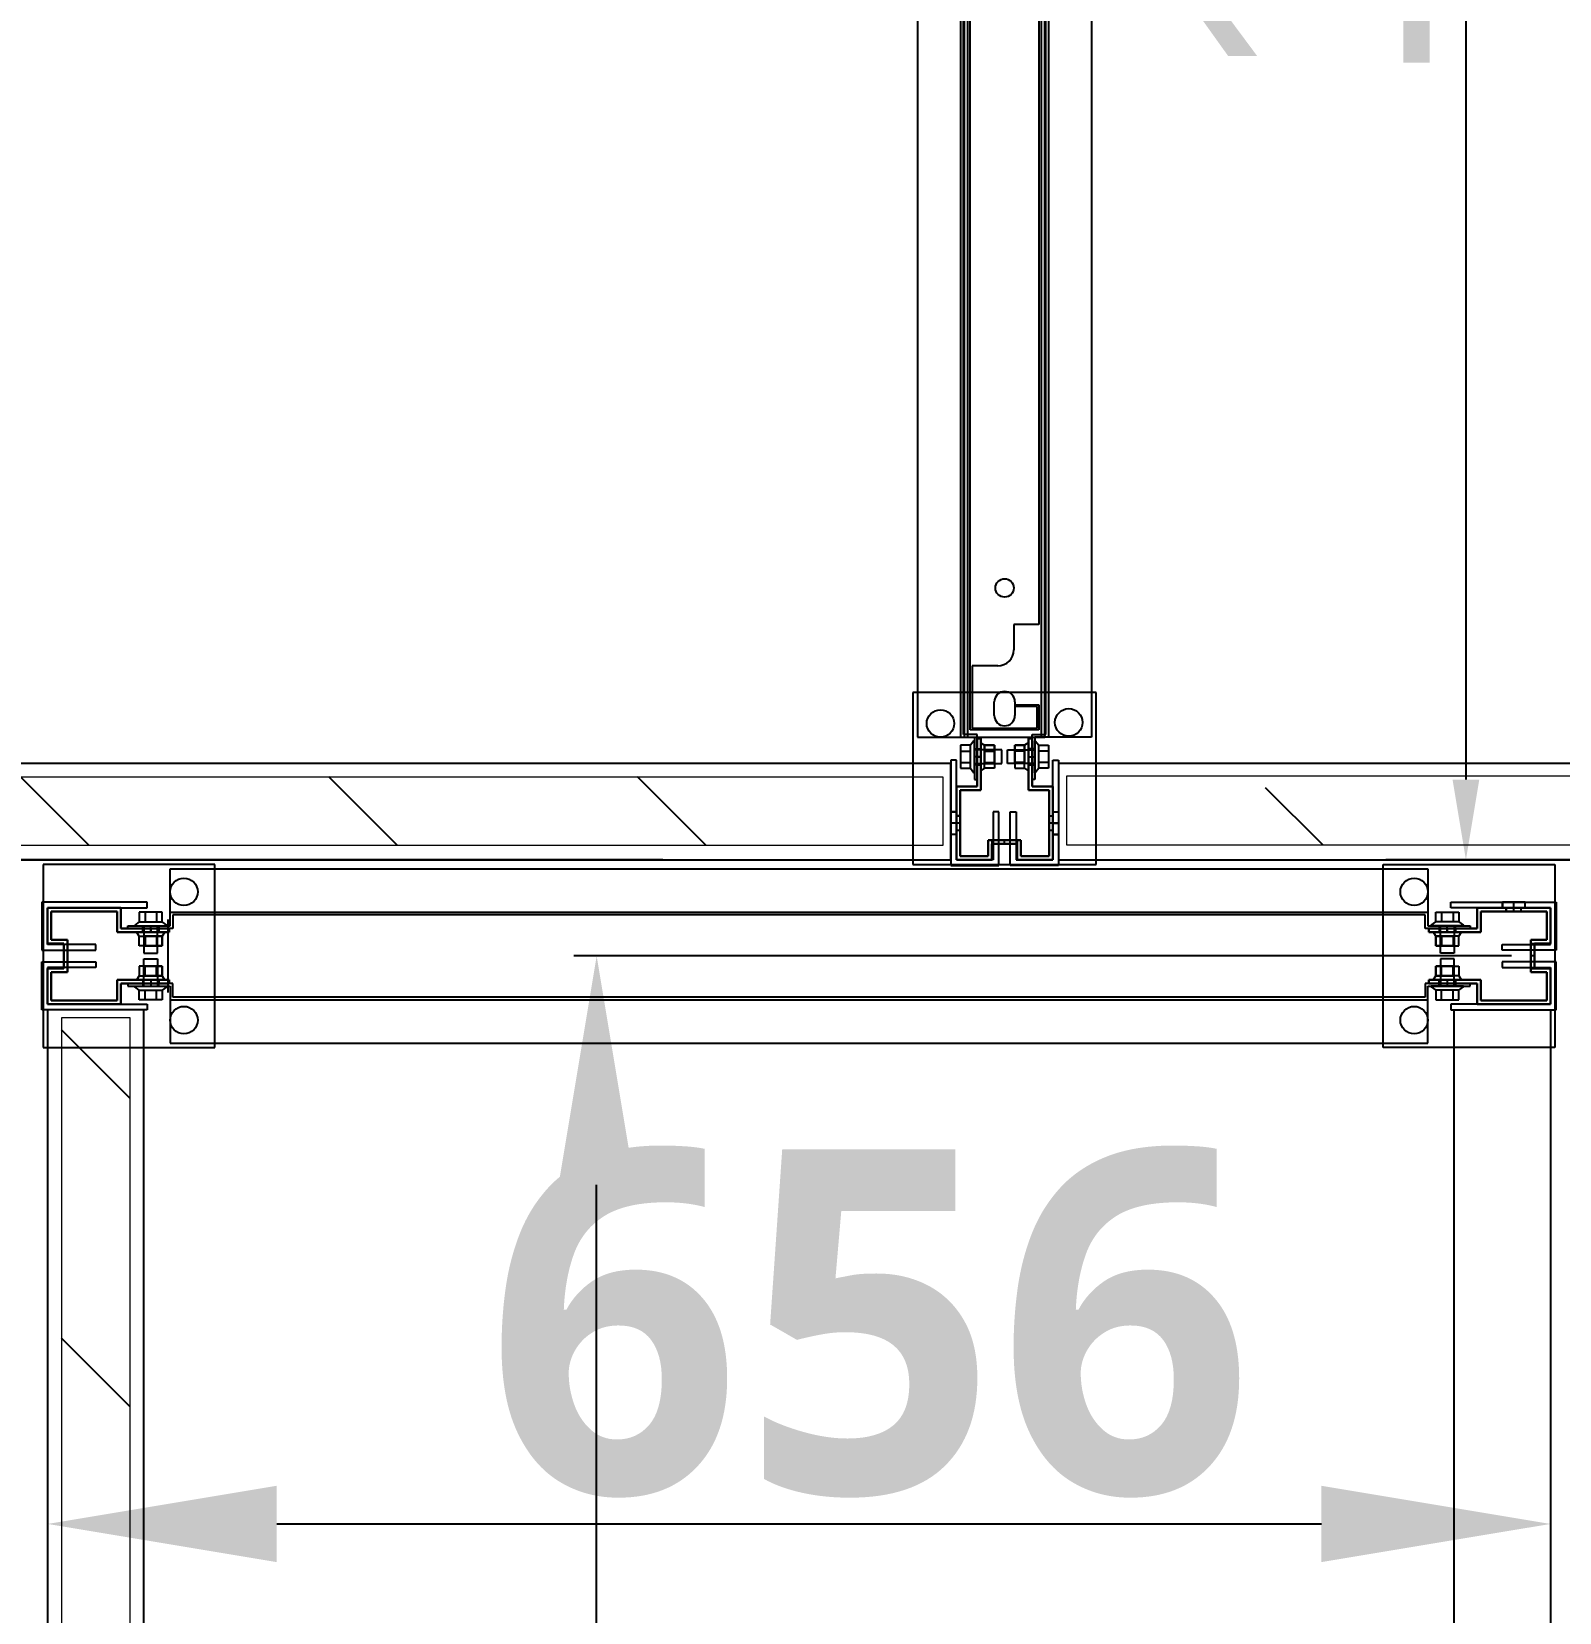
# Model space of a CAD drawing. Header units: millimetres. Extents: x 15382 to 37298, y 7351 to 31127.
# Drawn here: x 27684 to 28351, y 23064 to 23754 of the extents above; entities that cross this region are included whole.
import ezdxf

# ---------------------------------------------------------------- set-up
doc = ezdxf.new("R2010")
doc.units = ezdxf.units.MM
for name, color, linetype in [('01', 7, 'Continuous'), ('02', 3, 'Continuous'), ('03', 6, 'Continuous'), ('04', 30, 'Continuous'), ('05', 12, 'Continuous'), ('111', 7, 'Continuous'), ('113', 3, 'Continuous'), ('114', 6, 'Continuous'), ('115', 30, 'Continuous'), ('116', 12, 'Continuous'), ('444-1', 30, 'Continuous'), ('544-1', 40, 'Continuous'), ('6', 7, 'Continuous'), ('M40', 3, 'Continuous'), ('M6', 7, 'Continuous'), ('標註', 252, 'Continuous')]:
    doc.layers.add(name, color=color, linetype=linetype)
doc.layers.add('10', color=40, linetype='Continuous', lineweight=0)
doc.styles.get("Standard").update_dxf_attribs({"font": 'arial.ttf'})
doc.styles.add('黑體', font='')
doc.styles.get('黑體').set_extended_font_data('Microsoft JhengHei', bold=True)
doc.dimstyles.new('ISO-25', dxfattribs={"dimtxt": 2.5, "dimasz": 2.5, "dimexe": 1.25, "dimexo": 0.625, "dimtad": 1, "dimtxsty": 'Standard', "dimcen": 2.5, "dimadec": 0, "dimazin": 0, "dimtfac": 1, "dimtmove": 0, "dimatfit": 3, "dimfxl": 1, "dimarcsym": 0})

# ---------------------------------------------------------------- blocks, each defined once
blk = doc.blocks.new('*D37')
at = {"layer": 'Defpoints', "color": 0, "transparency": 16777216}
for p in [(27691.32, 23329.57), (28347.32, 23329.57), (28347.32, 23102.55)]:
    blk.add_point(p, dxfattribs=at)
at = {"layer": '標註', "color": 0, "lineweight": -2, "transparency": 16777216}
for p, q in [((27691.32, 23319.57), (27691.32, 23092.55)), ((28347.32, 23319.57), (28347.32, 23092.55)), ((27791.32, 23102.55), (28247.32, 23102.55))]:
    blk.add_line(p, q, dxfattribs=at)
at = {"layer": '標註', "color": 0, "transparency": 16777216}
for points in [[(27791.32, 23119.22), (27791.32, 23085.89), (27691.32, 23102.55)], [(28247.32, 23119.22), (28247.32, 23085.89), (28347.32, 23102.55)]]:
    blk.add_solid(points, dxfattribs=at)
at = {"layer": '標註', "color": 251, "transparency": 16777216, "insert": (28050.27, 23190.07), "char_height": 150, "attachment_point": 5, "style": '黑體'}
blk.add_mtext('656', dxfattribs=at)
blk = doc.blocks.new('*D38')
at = {"layer": 'Defpoints', "color": 0, "transparency": 16777216}
for p in [(27930.97, 23350.57), (28340.32, 23350.57), (28340.32, 21558.57)]:
    blk.add_point(p, dxfattribs=at)
at = {"layer": '標註', "color": 0, "lineweight": -2, "transparency": 16777216}
for p, q in [((28330.32, 23350.57), (27920.97, 23350.57)), ((27930.97, 21658.57), (27930.97, 23250.57)), ((28330.32, 21558.57), (27920.97, 21558.57))]:
    blk.add_line(p, q, dxfattribs=at)
at = {"layer": '標註', "color": 0, "transparency": 16777216}
for points in [[(27914.31, 23250.57), (27947.64, 23250.57), (27930.97, 23350.57)], [(27914.31, 21658.57), (27947.64, 21658.57), (27930.97, 21558.57)]]:
    blk.add_solid(points, dxfattribs=at)
at = {"layer": '標註', "color": 251, "transparency": 16777216, "insert": (27843.21, 22475.13), "char_height": 150, "attachment_point": 5, "rotation": 90, "style": '黑體'}
blk.add_mtext('1792', dxfattribs=at)
blk = doc.blocks.new('*D121')
at = {"layer": 'Defpoints', "color": 0, "transparency": 16777216}
for p in [(28458.89, 24392.57), (28310.44, 23392.57), (28458.89, 23392.57)]:
    blk.add_point(p, dxfattribs=at)
at = {"layer": '標註', "color": 0, "lineweight": -2, "transparency": 16777216}
for p, q in [((28451.89, 24392.57), (28275.44, 24392.57)), ((28310.44, 24357.57), (28310.44, 23427.57)), ((28451.89, 23392.57), (28275.44, 23392.57))]:
    blk.add_line(p, q, dxfattribs=at)
at = {"layer": '標註', "color": 0, "transparency": 16777216}
for points in [[(28304.61, 24357.57), (28316.28, 24357.57), (28310.44, 24392.57)], [(28304.61, 23427.57), (28316.28, 23427.57), (28310.44, 23392.57)]]:
    blk.add_solid(points, dxfattribs=at)
at = {"layer": '標註', "color": 0, "transparency": 16777216, "insert": (28242.83, 23892.57), "char_height": 105, "attachment_point": 5, "rotation": 90}
blk.add_mtext('1000', dxfattribs=at)
blk = doc.blocks.new('*D123')
at = {"layer": 'Defpoints', "color": 0, "transparency": 16777216}
for p in [(27966.89, 24392.57), (26842, 23392.57), (27966.89, 23392.57)]:
    blk.add_point(p, dxfattribs=at)
at = {"layer": '標註', "color": 0, "lineweight": -2, "transparency": 16777216}
for p, q in [((27959.89, 24392.57), (26807, 24392.57)), ((26842, 24357.57), (26842, 23427.57)), ((27959.89, 23392.57), (26807, 23392.57))]:
    blk.add_line(p, q, dxfattribs=at)
at = {"layer": '標註', "color": 0, "transparency": 16777216}
for points in [[(26836.17, 24357.57), (26847.83, 24357.57), (26842, 24392.57)], [(26836.17, 23427.57), (26847.83, 23427.57), (26842, 23392.57)]]:
    blk.add_solid(points, dxfattribs=at)
at = {"layer": '標註', "color": 0, "transparency": 16777216, "insert": (26774.39, 23892.57), "char_height": 105, "attachment_point": 5, "rotation": 90}
blk.add_mtext('1000', dxfattribs=at)

msp = doc.modelspace()

# ---------------------------------------------------------------- linework, layer by layer
at = {"layer": '01'}
msp.add_line((27743.817, 23366.565), (27743.817, 23334.565), dxfattribs=at)
at = {"layer": '02'}
for p, q in [((27764.317, 23390.565), (27689.317, 23390.565)), ((27689.317, 23390.565), (27689.317, 23310.565)), ((27764.317, 23310.565), (27764.317, 23390.565)), ((28274.317, 23310.565), (28274.317, 23390.565)), ((28274.317, 23390.565), (28349.317, 23390.565)), ((28349.317, 23390.565), (28349.317, 23310.565)), ((27689.317, 23310.565), (27764.317, 23310.565)), ((28349.317, 23310.565), (28274.317, 23310.565))]:
    msp.add_line(p, q, dxfattribs=at)
at = {"layer": '02', "lineweight": -3}
for centre in [(27750.817, 23378.565), (28287.817, 23378.565), (27750.817, 23322.565), (28287.817, 23322.565)]:
    msp.add_circle(centre, 6, dxfattribs=at)
at = {"layer": '03'}
for points in [[(27733.317, 21582.065), (27733.317, 23327.065), (27691.317, 23327.065), (27691.317, 21582.065)], [(28305.317, 21582.065), (28305.317, 23327.065), (28347.317, 23327.065), (28347.317, 21582.065)]]:
    msp.add_lwpolyline(points, close=True, dxfattribs=at)
at = {"layer": '04'}
for p, q in [((27744.817, 23363.765), (27744.817, 23388.565)), ((27744.817, 23388.565), (28293.817, 23388.565)), ((28293.817, 23388.565), (28293.817, 23363.765)), ((27744.817, 23363.765), (27744.817, 23369.765)), ((27744.817, 23369.765), (28293.817, 23369.765)), ((28292.617, 23368.565), (27746.017, 23368.565)), ((27746.017, 23368.565), (27746.017, 23362.565)), ((28292.617, 23368.565), (27746.017, 23368.565)), ((27746.017, 23368.565), (27746.017, 23362.565)), ((28292.617, 23362.565), (28292.617, 23368.565)), ((28292.617, 23362.565), (28292.617, 23368.565)), ((28293.817, 23369.765), (28293.817, 23363.765)), ((27726.317, 23362.565), (27726.317, 23363.765)), ((27726.317, 23363.765), (27744.817, 23363.765)), ((27726.317, 23362.565), (27726.317, 23363.765)), ((27726.317, 23363.765), (27744.817, 23363.765)), ((27746.017, 23362.565), (27726.317, 23362.565)), ((27746.017, 23362.565), (27726.317, 23362.565)), ((28312.317, 23362.565), (28292.617, 23362.565)), ((28312.317, 23362.565), (28292.617, 23362.565)), ((28293.817, 23363.765), (28312.317, 23363.765)), ((28293.817, 23363.765), (28312.317, 23363.765)), ((28312.317, 23363.765), (28312.317, 23362.565)), ((28312.317, 23363.765), (28312.317, 23362.565)), ((27746.017, 23338.565), (27726.317, 23338.565)), ((27726.317, 23338.565), (27726.317, 23337.365)), ((27746.017, 23338.565), (27726.317, 23338.565)), ((27726.317, 23338.565), (27726.317, 23337.365)), ((27746.017, 23332.565), (27746.017, 23338.565)), ((27746.017, 23332.565), (27746.017, 23338.565)), ((28312.317, 23338.565), (28292.617, 23338.565)), ((28292.617, 23338.565), (28292.617, 23332.565)), ((28312.317, 23338.565), (28292.617, 23338.565)), ((28292.617, 23338.565), (28292.617, 23332.565)), ((28312.317, 23337.365), (28312.317, 23338.565)), ((28312.317, 23337.365), (28312.317, 23338.565)), ((27726.317, 23337.365), (27744.817, 23337.365)), ((27726.317, 23337.365), (27744.817, 23337.365)), ((27744.817, 23337.365), (27744.817, 23331.365)), ((27744.817, 23337.365), (27744.817, 23312.565)), ((27744.817, 23331.365), (28293.817, 23331.365)), ((28292.617, 23332.565), (27746.017, 23332.565)), ((28292.617, 23332.565), (27746.017, 23332.565)), ((28293.817, 23337.365), (28312.317, 23337.365)), ((28293.817, 23331.365), (28293.817, 23337.365)), ((28293.817, 23337.365), (28312.317, 23337.365)), ((28293.817, 23312.565), (28293.817, 23337.365)), ((27744.817, 23312.565), (28293.817, 23312.565))]:
    msp.add_line(p, q, dxfattribs=at)
at = {"layer": '04', "lineweight": -3}
for p, q in [((27732.817, 23363.765), (27739.817, 23363.765)), ((27732.817, 23362.565), (27732.817, 23363.765)), ((27739.817, 23362.565), (27732.817, 23362.565)), ((27736.317, 23363.765), (27739.817, 23363.765)), ((27736.317, 23362.565), (27736.317, 23363.765)), ((27739.817, 23362.565), (27736.317, 23362.565)), ((27739.817, 23363.765), (27739.817, 23362.565)), ((27739.817, 23363.765), (27739.817, 23362.565)), ((28305.817, 23363.765), (28298.817, 23363.765)), ((28298.817, 23363.765), (28298.817, 23362.565)), ((28302.317, 23363.765), (28298.817, 23363.765)), ((28298.817, 23363.765), (28298.817, 23362.565)), ((28298.817, 23362.565), (28305.817, 23362.565)), ((28298.817, 23362.565), (28302.317, 23362.565)), ((28302.317, 23362.565), (28302.317, 23363.765)), ((28305.817, 23362.565), (28305.817, 23363.765)), ((27739.817, 23338.565), (27732.817, 23338.565)), ((27732.817, 23338.565), (27732.817, 23337.365)), ((27739.817, 23338.565), (27736.317, 23338.565)), ((27736.317, 23338.565), (27736.317, 23337.365)), ((27739.817, 23337.365), (27739.817, 23338.565)), ((27739.817, 23337.365), (27739.817, 23338.565)), ((28298.817, 23337.365), (28298.817, 23338.565)), ((28298.817, 23338.565), (28305.817, 23338.565)), ((28298.817, 23337.365), (28298.817, 23338.565)), ((28298.817, 23338.565), (28302.317, 23338.565)), ((28302.317, 23338.565), (28302.317, 23337.365)), ((28305.817, 23338.565), (28305.817, 23337.365)), ((27732.817, 23337.365), (27739.817, 23337.365)), ((27736.317, 23337.365), (27739.817, 23337.365)), ((28305.817, 23337.365), (28298.817, 23337.365)), ((28302.317, 23337.365), (28298.817, 23337.365))]:
    msp.add_line(p, q, dxfattribs=at)
at = {"layer": '05'}
for p, q in [((27734.817, 23374.065), (27688.817, 23374.065)), ((27688.817, 23374.065), (27688.817, 23354.565)), ((27734.817, 23371.565), (27734.817, 23374.065)), ((28303.817, 23371.565), (28303.817, 23374.065)), ((28303.817, 23374.065), (28349.817, 23374.065)), ((28326.339, 23371.565), (28326.339, 23374.065)), ((28331.317, 23371.565), (28331.317, 23374.065)), ((28336.296, 23371.565), (28336.296, 23374.065)), ((28349.817, 23374.065), (28349.817, 23354.565)), ((27691.317, 23355.565), (27691.317, 23371.565)), ((27691.317, 23371.565), (27734.817, 23371.565)), ((28347.317, 23371.565), (28303.817, 23371.565)), ((28347.317, 23355.565), (28347.317, 23371.565)), ((27688.817, 23355.565), (27688.817, 23353.065)), ((27688.817, 23353.065), (27712.317, 23353.065)), ((27712.317, 23355.565), (27691.317, 23355.565)), ((27712.317, 23353.065), (27712.317, 23355.565)), ((28326.317, 23353.065), (28326.317, 23355.565)), ((28326.317, 23355.565), (28347.317, 23355.565)), ((28349.817, 23353.065), (28326.317, 23353.065)), ((28349.817, 23355.565), (28349.817, 23353.065)), ((27688.817, 23345.565), (27688.817, 23348.065)), ((27688.817, 23348.065), (27712.317, 23348.065)), ((27688.817, 23327.065), (27688.817, 23346.565)), ((27712.317, 23345.565), (27691.317, 23345.565)), ((27691.317, 23345.565), (27691.317, 23329.565)), ((27712.317, 23348.065), (27712.317, 23345.565)), ((28349.817, 23348.065), (28326.317, 23348.065)), ((28326.317, 23348.065), (28326.317, 23345.565)), ((28326.317, 23345.565), (28347.317, 23345.565)), ((28347.317, 23345.565), (28347.317, 23329.565)), ((28349.817, 23345.565), (28349.817, 23348.065)), ((28349.817, 23327.065), (28349.817, 23346.565)), ((27734.817, 23327.065), (27688.817, 23327.065)), ((27691.317, 23329.565), (27734.817, 23329.565)), ((27734.817, 23329.565), (27734.817, 23327.065)), ((28347.317, 23329.565), (28303.817, 23329.565)), ((28303.817, 23329.565), (28303.817, 23327.065)), ((28303.817, 23327.065), (28349.817, 23327.065))]:
    msp.add_line(p, q, dxfattribs=at)
at = {"layer": '05', "lineweight": -3}
for p, q in [((28336.296, 23374.065), (28326.339, 23374.065)), ((28326.339, 23374.065), (28326.339, 23371.565)), ((28331.317, 23374.065), (28326.339, 23374.065)), ((28326.339, 23374.065), (28326.339, 23371.565)), ((28331.317, 23371.565), (28331.317, 23374.065)), ((28336.296, 23371.565), (28336.296, 23374.065)), ((28326.339, 23371.565), (28336.296, 23371.565)), ((28326.339, 23371.565), (28331.317, 23371.565))]:
    msp.add_line(p, q, dxfattribs=at)
at = {"layer": '10'}
for p, q in [((26342.049, 23428.797), (28082.049, 23428.797)), ((28082.049, 23428.797), (28082.049, 23398.797)), ((28136.049, 23429.065), (28136.049, 23399.065)), ((28576.049, 23429.065), (28136.049, 23429.065)), ((28082.049, 23398.797), (26342.049, 23398.797)), ((28136.049, 23399.065), (28576.049, 23399.065)), ((27727.317, 23323.565), (27697.317, 23323.565)), ((27697.317, 23323.565), (27697.317, 21583.565)), ((27727.317, 21583.565), (27727.317, 23323.565))]:
    msp.add_line(p, q, dxfattribs=at)
at = {"layer": '111'}
for p, q in [((28091.449, 24340.065), (28091.449, 23446.065)), ((28126.649, 23446.065), (28126.649, 24340.065)), ((28109.049, 23466.065), (28109.049, 23466.065)), ((28104.549, 23455.565), (28104.549, 23461.565)), ((28113.549, 23461.565), (28113.549, 23455.565)), ((28109.049, 23451.065), (28109.049, 23451.065)), ((28091.449, 23446.065), (28126.649, 23446.065))]:
    msp.add_line(p, q, dxfattribs=at)
for centre, start, end in [((28109.049, 23461.565), 90, 180), ((28109.049, 23461.565), 0, 90), ((28109.049, 23455.565), 180, 270), ((28109.049, 23455.565), 270, 0)]:
    msp.add_arc(centre, 4.5, start, end, dxfattribs=at)
at = {"layer": '113'}
for p, q in [((28149.049, 23465.565), (28069.049, 23465.565)), ((28069.049, 23465.565), (28069.049, 23390.565)), ((28149.049, 23390.565), (28149.049, 23465.565)), ((28069.049, 23390.565), (28149.049, 23390.565))]:
    msp.add_line(p, q, dxfattribs=at)
at = {"layer": '113', "lineweight": -3}
for centre in [(28081.049, 23452.065), (28137.049, 23452.565)]:
    msp.add_circle(centre, 6, dxfattribs=at)
at = {"layer": '114'}
for points in [[(28085.549, 23434.565), (26340.549, 23434.565), (26340.549, 23392.565), (28085.549, 23392.565)], [(28577.549, 23434.565), (28132.549, 23434.565), (28132.549, 23392.565), (28577.549, 23392.565)]]:
    msp.add_lwpolyline(points, close=True, dxfattribs=at)
at = {"layer": '115'}
for p, q in [((28071.049, 24339.065), (28071.049, 23446.065)), ((28089.849, 24339.065), (28089.849, 23446.065)), ((28128.249, 24339.065), (28128.249, 23446.065)), ((28147.049, 24339.065), (28147.049, 23446.065)), ((28091.049, 23447.265), (28091.049, 24337.865)), ((28091.049, 23447.265), (28091.049, 24337.865)), ((28127.049, 23447.265), (28127.049, 24337.865)), ((28127.049, 23447.265), (28127.049, 24337.865)), ((28071.049, 23446.065), (28095.849, 23446.065)), ((28089.849, 23446.065), (28095.849, 23446.065)), ((28097.049, 23447.265), (28091.049, 23447.265)), ((28097.049, 23447.265), (28091.049, 23447.265)), ((28095.849, 23446.065), (28095.849, 23427.565)), ((28095.849, 23446.065), (28095.849, 23427.565)), ((28097.049, 23427.565), (28097.049, 23447.265)), ((28097.049, 23427.565), (28097.049, 23447.265)), ((28121.049, 23427.565), (28121.049, 23447.265)), ((28121.049, 23447.265), (28127.049, 23447.265)), ((28121.049, 23427.565), (28121.049, 23447.265)), ((28121.049, 23447.265), (28127.049, 23447.265)), ((28122.249, 23446.065), (28122.249, 23427.565)), ((28128.249, 23446.065), (28122.249, 23446.065)), ((28122.249, 23446.065), (28122.249, 23427.565)), ((28147.049, 23446.065), (28122.249, 23446.065)), ((28095.849, 23427.565), (28097.049, 23427.565)), ((28095.849, 23427.565), (28097.049, 23427.565)), ((28122.249, 23427.565), (28121.049, 23427.565)), ((28122.249, 23427.565), (28121.049, 23427.565))]:
    msp.add_line(p, q, dxfattribs=at)
at = {"layer": '115', "lineweight": -3}
for p, q in [((28095.849, 23434.065), (28095.849, 23441.065)), ((28095.849, 23441.065), (28097.049, 23441.065)), ((28095.849, 23437.565), (28095.849, 23441.065)), ((28095.849, 23441.065), (28097.049, 23441.065)), ((28097.049, 23437.565), (28095.849, 23437.565)), ((28097.049, 23441.065), (28097.049, 23434.065)), ((28097.049, 23441.065), (28097.049, 23437.565)), ((28122.249, 23441.065), (28121.049, 23441.065)), ((28121.049, 23441.065), (28121.049, 23434.065)), ((28122.249, 23441.065), (28121.049, 23441.065)), ((28121.049, 23441.065), (28121.049, 23437.565)), ((28121.049, 23437.565), (28122.249, 23437.565)), ((28122.249, 23434.065), (28122.249, 23441.065)), ((28122.249, 23437.565), (28122.249, 23441.065)), ((28097.049, 23434.065), (28095.849, 23434.065)), ((28121.049, 23434.065), (28122.249, 23434.065))]:
    msp.add_line(p, q, dxfattribs=at)
at = {"layer": '116'}
for p, q in [((28088.049, 23436.065), (28085.549, 23436.065)), ((28085.549, 23436.065), (28085.549, 23390.065)), ((28088.049, 23392.565), (28088.049, 23436.065)), ((28130.049, 23392.565), (28130.049, 23436.065)), ((28130.049, 23436.065), (28132.549, 23436.065)), ((28132.549, 23436.065), (28132.549, 23390.065)), ((28088.049, 23413.543), (28085.549, 23413.543)), ((28088.049, 23408.565), (28085.549, 23408.565)), ((28106.549, 23413.565), (28104.049, 23413.565)), ((28104.049, 23413.565), (28104.049, 23392.565)), ((28106.549, 23390.065), (28106.549, 23413.565)), ((28111.549, 23390.065), (28111.549, 23413.565)), ((28111.549, 23413.565), (28114.049, 23413.565)), ((28114.049, 23413.565), (28114.049, 23392.565)), ((28130.049, 23413.543), (28132.549, 23413.543)), ((28130.049, 23408.565), (28132.549, 23408.565)), ((28088.049, 23403.587), (28085.549, 23403.587)), ((28130.049, 23403.587), (28132.549, 23403.587)), ((28085.549, 23390.065), (28105.049, 23390.065)), ((28104.049, 23392.565), (28088.049, 23392.565)), ((28104.049, 23390.065), (28106.549, 23390.065)), ((28114.049, 23390.065), (28111.549, 23390.065)), ((28132.549, 23390.065), (28113.049, 23390.065)), ((28114.049, 23392.565), (28130.049, 23392.565))]:
    msp.add_line(p, q, dxfattribs=at)
at = {"layer": '116', "lineweight": -3}
for p, q in [((28085.549, 23403.587), (28085.549, 23413.543)), ((28085.549, 23413.543), (28088.049, 23413.543)), ((28085.549, 23408.565), (28085.549, 23413.543)), ((28085.549, 23413.543), (28088.049, 23413.543)), ((28088.049, 23408.565), (28085.549, 23408.565)), ((28088.049, 23413.543), (28088.049, 23403.587)), ((28088.049, 23413.543), (28088.049, 23408.565)), ((28130.049, 23408.565), (28130.049, 23413.543)), ((28130.049, 23413.543), (28132.549, 23413.543)), ((28130.049, 23403.587), (28130.049, 23413.543)), ((28130.049, 23413.543), (28132.549, 23413.543)), ((28132.549, 23408.565), (28130.049, 23408.565)), ((28132.549, 23413.543), (28132.549, 23408.565)), ((28132.549, 23413.543), (28132.549, 23403.587)), ((28088.049, 23403.587), (28085.549, 23403.587)), ((28132.549, 23403.587), (28130.049, 23403.587))]:
    msp.add_line(p, q, dxfattribs=at)
at = {"layer": '444-1'}
for p, q in [((28094.049, 23449.265), (28094.049, 23893.265)), ((28124.049, 23847.265), (28124.049, 23495.265)), ((28124.049, 23495.265), (28113.049, 23495.265)), ((28113.049, 23495.265), (28113.049, 23484.265)), ((28106.049, 23477.265), (28094.849, 23477.265)), ((28094.849, 23477.265), (28094.849, 23450.065)), ((28114.049, 23459.465), (28114.049, 23460.265)), ((28114.049, 23460.265), (28124.049, 23460.265)), ((28123.249, 23459.465), (28114.049, 23459.465)), ((28123.249, 23450.065), (28123.249, 23459.465)), ((28124.049, 23460.265), (28124.049, 23449.265)), ((28094.049, 23449.265), (28094.049, 23450.065)), ((28094.849, 23449.265), (28094.049, 23449.265)), ((28124.049, 23449.265), (28094.049, 23449.265)), ((28094.849, 23450.065), (28123.249, 23450.065))]:
    msp.add_line(p, q, dxfattribs=at)
msp.add_circle((28109.049, 23511.265), 4, dxfattribs=at)
msp.add_arc((28106.049, 23484.265), 7, 270, 0, dxfattribs=at)
at = {"layer": '544-1', "linetype": 'Continuous'}
for p, q in [((27709.397, 23398.797), (27679.397, 23428.797)), ((27844.101, 23398.797), (27814.101, 23428.797)), ((27978.805, 23398.797), (27948.805, 23428.797)), ((28247.944, 23399.065), (28222.988, 23424.022)), ((27727.317, 23288.381), (27697.317, 23318.381)), ((27727.317, 23153.677), (27697.317, 23183.677))]:
    msp.add_line(p, q, dxfattribs=at)
at = {"layer": '6'}
for p, q in [((28091.449, 24340.065), (28091.449, 23446.065)), ((28093.049, 23446.065), (28093.049, 24340.065)), ((28125.049, 24340.065), (28125.049, 23446.065)), ((28126.649, 23446.065), (28126.649, 24340.065)), ((28091.449, 23446.065), (28093.049, 23446.065)), ((28125.049, 23446.065), (28126.649, 23446.065))]:
    msp.add_line(p, q, dxfattribs=at)
at = {"layer": 'M40'}
for p, q in [((28098.649, 23445.565), (28097.049, 23445.565)), ((28097.049, 23445.565), (28097.049, 23424.565)), ((28097.049, 23424.565), (28097.049, 23445.565)), ((28097.049, 23445.565), (28098.649, 23445.565)), ((28098.649, 23422.965), (28098.649, 23445.565)), ((28098.649, 23445.565), (28098.649, 23422.965)), ((28121.049, 23445.565), (28119.449, 23445.565)), ((28119.449, 23445.565), (28119.449, 23422.965)), ((28119.449, 23422.965), (28119.449, 23445.565)), ((28119.449, 23445.565), (28121.049, 23445.565)), ((28121.049, 23424.565), (28121.049, 23445.565)), ((28121.049, 23445.565), (28121.049, 23424.565)), ((28097.049, 23441.065), (28098.649, 23441.065)), ((28097.049, 23437.565), (28098.649, 23437.565)), ((28119.449, 23441.065), (28121.049, 23441.065)), ((28119.449, 23437.565), (28121.049, 23437.565)), ((28097.049, 23434.065), (28098.649, 23434.065)), ((28119.449, 23434.065), (28121.049, 23434.065)), ((28097.049, 23424.565), (28088.049, 23424.565)), ((28088.049, 23424.565), (28088.049, 23392.565)), ((28088.049, 23392.565), (28088.049, 23424.565)), ((28088.049, 23424.565), (28097.049, 23424.565)), ((28089.649, 23394.165), (28089.649, 23422.965)), ((28089.649, 23422.965), (28098.649, 23422.965)), ((28098.649, 23422.965), (28089.649, 23422.965)), ((28089.649, 23422.965), (28089.649, 23394.165)), ((28097.049, 23422.965), (28098.649, 23422.965)), ((28098.649, 23422.965), (28098.649, 23424.565)), ((28119.449, 23422.965), (28119.449, 23424.565)), ((28119.449, 23422.965), (28128.449, 23422.965)), ((28121.049, 23422.965), (28119.449, 23422.965)), ((28128.449, 23422.965), (28119.449, 23422.965)), ((28130.049, 23424.565), (28121.049, 23424.565)), ((28121.049, 23424.565), (28130.049, 23424.565)), ((28128.449, 23422.965), (28128.449, 23394.165)), ((28128.449, 23394.165), (28128.449, 23422.965)), ((28130.049, 23392.565), (28130.049, 23424.565)), ((28130.049, 23424.565), (28130.049, 23392.565)), ((28089.649, 23411.815), (28088.049, 23411.815)), ((28089.649, 23408.565), (28088.049, 23408.565)), ((28089.649, 23405.315), (28088.049, 23405.315)), ((28116.149, 23401.165), (28101.949, 23401.165)), ((28101.949, 23401.165), (28101.949, 23394.165)), ((28101.949, 23394.165), (28101.949, 23401.165)), ((28101.949, 23401.165), (28116.149, 23401.165)), ((28114.549, 23399.565), (28114.549, 23401.165)), ((28116.149, 23394.165), (28116.149, 23401.165)), ((28116.149, 23401.165), (28116.149, 23394.165)), ((28101.949, 23394.165), (28089.649, 23394.165)), ((28089.649, 23394.165), (28101.949, 23394.165)), ((28103.549, 23392.565), (28103.549, 23399.565)), ((28103.549, 23399.565), (28114.549, 23399.565)), ((28114.549, 23399.565), (28103.549, 23399.565)), ((28103.549, 23399.565), (28103.549, 23392.565)), ((28114.549, 23399.565), (28114.549, 23392.565)), ((28114.549, 23392.565), (28114.549, 23399.565)), ((28128.449, 23394.165), (28116.149, 23394.165)), ((28116.149, 23394.165), (28128.449, 23394.165)), ((28088.049, 23392.565), (28103.549, 23392.565)), ((28103.549, 23392.565), (28088.049, 23392.565)), ((28114.549, 23392.565), (28130.049, 23392.565)), ((28130.049, 23392.565), (28114.549, 23392.565)), ((27723.317, 23371.565), (27691.317, 23371.565)), ((27691.317, 23371.565), (27691.317, 23356.065)), ((27691.317, 23356.065), (27691.317, 23371.565)), ((27691.317, 23371.565), (27723.317, 23371.565)), ((27692.917, 23357.665), (27692.917, 23369.965)), ((27692.917, 23369.965), (27721.717, 23369.965)), ((27721.717, 23369.965), (27692.917, 23369.965)), ((27692.917, 23369.965), (27692.917, 23357.665)), ((27721.717, 23369.965), (27721.717, 23360.965)), ((27721.717, 23360.965), (27721.717, 23369.965)), ((27723.317, 23362.565), (27723.317, 23371.565)), ((27723.317, 23371.565), (27723.317, 23362.565)), ((28315.317, 23362.565), (28315.317, 23371.565)), ((28315.317, 23371.565), (28347.317, 23371.565)), ((28347.317, 23371.565), (28315.317, 23371.565)), ((28315.317, 23371.565), (28315.317, 23362.565)), ((28345.717, 23369.965), (28316.917, 23369.965)), ((28316.917, 23369.965), (28316.917, 23360.965)), ((28316.917, 23360.965), (28316.917, 23369.965)), ((28316.917, 23369.965), (28345.717, 23369.965)), ((28328.067, 23369.965), (28328.067, 23371.565)), ((28331.317, 23369.965), (28331.317, 23371.565)), ((28334.567, 23369.965), (28334.567, 23371.565)), ((28345.717, 23357.665), (28345.717, 23369.965)), ((28345.717, 23369.965), (28345.717, 23357.665)), ((28347.317, 23371.565), (28347.317, 23356.065)), ((28347.317, 23356.065), (28347.317, 23371.565)), ((27721.717, 23362.565), (27721.717, 23360.965)), ((27721.717, 23360.965), (27744.317, 23360.965)), ((27721.717, 23360.965), (27723.317, 23360.965)), ((27744.317, 23360.965), (27721.717, 23360.965)), ((27744.317, 23362.565), (27723.317, 23362.565)), ((27723.317, 23362.565), (27744.317, 23362.565)), ((27732.817, 23362.565), (27732.817, 23360.965)), ((27736.317, 23362.565), (27736.317, 23360.965)), ((27739.817, 23362.565), (27739.817, 23360.965)), ((27744.317, 23360.965), (27744.317, 23362.565)), ((27744.317, 23362.565), (27744.317, 23360.965)), ((28294.317, 23360.965), (28294.317, 23362.565)), ((28294.317, 23362.565), (28315.317, 23362.565)), ((28315.317, 23362.565), (28294.317, 23362.565)), ((28294.317, 23362.565), (28294.317, 23360.965)), ((28316.917, 23360.965), (28294.317, 23360.965)), ((28294.317, 23360.965), (28316.917, 23360.965)), ((28298.817, 23362.565), (28298.817, 23360.965)), ((28302.317, 23362.565), (28302.317, 23360.965)), ((28305.817, 23362.565), (28305.817, 23360.965)), ((28316.917, 23360.965), (28315.317, 23360.965)), ((28316.917, 23362.565), (28316.917, 23360.965)), ((27691.317, 23356.065), (27698.317, 23356.065)), ((27698.317, 23356.065), (27691.317, 23356.065)), ((27699.917, 23357.665), (27692.917, 23357.665)), ((27692.917, 23357.665), (27699.917, 23357.665)), ((27698.317, 23356.065), (27698.317, 23345.065)), ((27698.317, 23345.065), (27698.317, 23356.065)), ((27699.917, 23343.465), (27699.917, 23357.665)), ((27699.917, 23357.665), (27699.917, 23343.465)), ((28338.717, 23343.465), (28338.717, 23357.665)), ((28338.717, 23357.665), (28345.717, 23357.665)), ((28345.717, 23357.665), (28338.717, 23357.665)), ((28338.717, 23357.665), (28338.717, 23343.465)), ((28347.317, 23356.065), (28340.317, 23356.065)), ((28340.317, 23356.065), (28340.317, 23345.065)), ((28340.317, 23345.065), (28340.317, 23356.065)), ((28340.317, 23356.065), (28347.317, 23356.065)), ((27698.317, 23345.065), (27691.317, 23345.065)), ((27691.317, 23345.065), (27691.317, 23329.565)), ((27691.317, 23329.565), (27691.317, 23345.065)), ((27691.317, 23345.065), (27698.317, 23345.065)), ((28340.317, 23345.065), (28338.717, 23345.065)), ((28340.317, 23345.065), (28347.317, 23345.065)), ((28347.317, 23345.065), (28340.317, 23345.065)), ((28347.317, 23345.065), (28347.317, 23329.565)), ((28347.317, 23329.565), (28347.317, 23345.065)), ((27692.917, 23331.165), (27692.917, 23343.465)), ((27692.917, 23343.465), (27699.917, 23343.465)), ((27699.917, 23343.465), (27692.917, 23343.465)), ((27692.917, 23343.465), (27692.917, 23331.165)), ((27744.317, 23340.165), (27721.717, 23340.165)), ((27721.717, 23340.165), (27721.717, 23331.165)), ((27721.717, 23338.565), (27721.717, 23340.165)), ((27721.717, 23340.165), (27744.317, 23340.165)), ((27721.717, 23331.165), (27721.717, 23340.165)), ((27721.717, 23340.165), (27723.317, 23340.165)), ((27723.317, 23329.565), (27723.317, 23338.565)), ((27723.317, 23338.565), (27744.317, 23338.565)), ((27744.317, 23338.565), (27723.317, 23338.565)), ((27723.317, 23338.565), (27723.317, 23329.565)), ((27732.817, 23340.165), (27732.817, 23338.565)), ((27736.317, 23340.165), (27736.317, 23338.565)), ((27739.817, 23340.165), (27739.817, 23338.565)), ((27744.317, 23338.565), (27744.317, 23340.165)), ((27744.317, 23340.165), (27744.317, 23338.565)), ((28294.317, 23338.565), (28294.317, 23340.165)), ((28294.317, 23340.165), (28316.917, 23340.165)), ((28316.917, 23340.165), (28294.317, 23340.165)), ((28294.317, 23340.165), (28294.317, 23338.565)), ((28315.317, 23338.565), (28294.317, 23338.565)), ((28294.317, 23338.565), (28315.317, 23338.565)), ((28298.817, 23340.165), (28298.817, 23338.565)), ((28302.317, 23340.165), (28302.317, 23338.565)), ((28305.817, 23340.165), (28305.817, 23338.565)), ((28316.917, 23340.165), (28315.317, 23340.165)), ((28315.317, 23329.565), (28315.317, 23338.565)), ((28315.317, 23338.565), (28315.317, 23329.565)), ((28316.917, 23340.165), (28316.917, 23331.165)), ((28316.917, 23338.565), (28316.917, 23340.165)), ((28316.917, 23331.165), (28316.917, 23340.165)), ((28345.717, 23343.465), (28338.717, 23343.465)), ((28338.717, 23343.465), (28345.717, 23343.465)), ((28345.717, 23331.165), (28345.717, 23343.465)), ((28345.717, 23343.465), (28345.717, 23331.165)), ((27721.717, 23331.165), (27692.917, 23331.165)), ((27692.917, 23331.165), (27721.717, 23331.165)), ((28316.917, 23331.165), (28345.717, 23331.165)), ((28345.717, 23331.165), (28316.917, 23331.165)), ((27691.317, 23329.565), (27723.317, 23329.565)), ((27723.317, 23329.565), (27691.317, 23329.565)), ((28347.317, 23329.565), (28315.317, 23329.565)), ((28315.317, 23329.565), (28347.317, 23329.565))]:
    msp.add_line(p, q, dxfattribs=at)
at = {"layer": 'M40', "lineweight": -3}
for p, q in [((28097.049, 23434.065), (28097.049, 23441.065)), ((28097.049, 23441.065), (28098.649, 23441.065)), ((28097.049, 23437.565), (28097.049, 23441.065)), ((28097.049, 23441.065), (28098.649, 23441.065)), ((28098.649, 23437.565), (28097.049, 23437.565)), ((28098.649, 23441.065), (28098.649, 23434.065)), ((28098.649, 23441.065), (28098.649, 23437.565)), ((28121.049, 23441.065), (28119.449, 23441.065)), ((28119.449, 23441.065), (28119.449, 23434.065)), ((28121.049, 23441.065), (28119.449, 23441.065)), ((28119.449, 23441.065), (28119.449, 23437.565)), ((28119.449, 23437.565), (28121.049, 23437.565)), ((28121.049, 23434.065), (28121.049, 23441.065)), ((28121.049, 23437.565), (28121.049, 23441.065)), ((28098.649, 23434.065), (28097.049, 23434.065)), ((28119.449, 23434.065), (28121.049, 23434.065)), ((28088.049, 23405.315), (28088.049, 23411.815)), ((28088.049, 23411.815), (28089.649, 23411.815)), ((28088.049, 23408.565), (28088.049, 23411.815)), ((28088.049, 23411.815), (28089.649, 23411.815)), ((28089.649, 23408.565), (28088.049, 23408.565)), ((28089.649, 23411.815), (28089.649, 23405.315)), ((28089.649, 23411.815), (28089.649, 23408.565)), ((28128.449, 23405.315), (28128.449, 23411.815)), ((28128.449, 23411.815), (28130.049, 23411.815)), ((28128.449, 23408.565), (28128.449, 23411.815)), ((28128.449, 23411.815), (28130.049, 23411.815)), ((28130.049, 23408.565), (28128.449, 23408.565)), ((28130.049, 23411.815), (28130.049, 23405.315)), ((28130.049, 23411.815), (28130.049, 23408.565)), ((28089.649, 23405.315), (28088.049, 23405.315)), ((28114.549, 23401.165), (28103.549, 23401.165)), ((28103.549, 23401.165), (28103.549, 23399.565)), ((28109.049, 23401.165), (28114.549, 23401.165)), ((28109.049, 23399.565), (28109.049, 23401.165)), ((28114.549, 23399.565), (28114.549, 23401.165)), ((28114.549, 23401.165), (28114.549, 23399.565)), ((28130.049, 23405.315), (28128.449, 23405.315)), ((28103.549, 23399.565), (28114.549, 23399.565)), ((28114.549, 23399.565), (28109.049, 23399.565)), ((28334.567, 23371.565), (28328.067, 23371.565)), ((28328.067, 23371.565), (28328.067, 23369.965)), ((28331.317, 23371.565), (28328.067, 23371.565)), ((28328.067, 23371.565), (28328.067, 23369.965)), ((28328.067, 23369.965), (28334.567, 23369.965)), ((28328.067, 23369.965), (28331.317, 23369.965)), ((28331.317, 23369.965), (28331.317, 23371.565)), ((28334.567, 23369.965), (28334.567, 23371.565)), ((27732.817, 23362.565), (27739.817, 23362.565)), ((27732.817, 23360.965), (27732.817, 23362.565)), ((27739.817, 23360.965), (27732.817, 23360.965)), ((27736.317, 23362.565), (27739.817, 23362.565)), ((27736.317, 23360.965), (27736.317, 23362.565)), ((27739.817, 23360.965), (27736.317, 23360.965)), ((27739.817, 23362.565), (27739.817, 23360.965)), ((27739.817, 23362.565), (27739.817, 23360.965)), ((28305.817, 23362.565), (28298.817, 23362.565)), ((28298.817, 23362.565), (28298.817, 23360.965)), ((28302.317, 23362.565), (28298.817, 23362.565)), ((28298.817, 23362.565), (28298.817, 23360.965)), ((28298.817, 23360.965), (28305.817, 23360.965)), ((28298.817, 23360.965), (28302.317, 23360.965)), ((28302.317, 23360.965), (28302.317, 23362.565)), ((28305.817, 23360.965), (28305.817, 23362.565)), ((28338.717, 23345.065), (28338.717, 23356.065)), ((28338.717, 23356.065), (28340.317, 23356.065)), ((28340.317, 23356.065), (28340.317, 23345.065)), ((28338.717, 23350.565), (28338.717, 23345.065)), ((28340.317, 23350.565), (28338.717, 23350.565)), ((28340.317, 23345.065), (28338.717, 23345.065)), ((28338.717, 23345.065), (28340.317, 23345.065)), ((28340.317, 23345.065), (28340.317, 23350.565)), ((27739.817, 23340.165), (27732.817, 23340.165)), ((27732.817, 23340.165), (27732.817, 23338.565)), ((27732.817, 23338.565), (27739.817, 23338.565)), ((27739.817, 23340.165), (27736.317, 23340.165)), ((27736.317, 23340.165), (27736.317, 23338.565)), ((27736.317, 23338.565), (27739.817, 23338.565)), ((27739.817, 23338.565), (27739.817, 23340.165)), ((27739.817, 23338.565), (27739.817, 23340.165)), ((28298.817, 23338.565), (28298.817, 23340.165)), ((28298.817, 23340.165), (28305.817, 23340.165)), ((28298.817, 23338.565), (28298.817, 23340.165)), ((28298.817, 23340.165), (28302.317, 23340.165)), ((28305.817, 23338.565), (28298.817, 23338.565)), ((28302.317, 23338.565), (28298.817, 23338.565)), ((28302.317, 23340.165), (28302.317, 23338.565)), ((28305.817, 23340.165), (28305.817, 23338.565))]:
    msp.add_line(p, q, dxfattribs=at)
at = {"layer": 'M6'}
for p, q in [((28094.149, 23442.565), (28089.849, 23442.565)), ((28089.849, 23442.565), (28089.849, 23432.565)), ((28094.149, 23442.565), (28089.849, 23442.565)), ((28089.849, 23442.565), (28089.849, 23432.565)), ((28095.649, 23444.565), (28094.149, 23442.565)), ((28094.149, 23432.565), (28094.149, 23442.565)), ((28095.849, 23444.565), (28095.649, 23444.565)), ((28095.849, 23440.565), (28095.849, 23444.565)), ((28098.649, 23431.565), (28098.649, 23443.565)), ((28098.649, 23443.565), (28098.849, 23443.565)), ((28098.849, 23443.565), (28100.349, 23442.565)), ((28100.349, 23442.565), (28104.649, 23442.565)), ((28100.349, 23432.565), (28100.349, 23442.565)), ((28100.349, 23442.565), (28104.649, 23442.565)), ((28104.649, 23442.565), (28100.349, 23442.565)), ((28100.349, 23442.565), (28100.349, 23435.065)), ((28104.649, 23442.565), (28104.649, 23432.565)), ((28104.649, 23442.565), (28104.649, 23432.565)), ((28104.649, 23435.065), (28104.649, 23442.565)), ((28117.749, 23442.565), (28113.449, 23442.565)), ((28113.449, 23442.565), (28113.449, 23432.565)), ((28117.749, 23442.565), (28113.449, 23442.565)), ((28113.449, 23442.565), (28113.449, 23432.565)), ((28113.449, 23442.565), (28117.749, 23442.565)), ((28113.449, 23435.065), (28113.449, 23442.565)), ((28119.249, 23443.565), (28117.749, 23442.565)), ((28117.749, 23432.565), (28117.749, 23442.565)), ((28117.749, 23442.565), (28117.749, 23435.065)), ((28119.449, 23443.565), (28119.249, 23443.565)), ((28119.449, 23431.565), (28119.449, 23443.565)), ((28122.249, 23440.565), (28122.249, 23444.565)), ((28122.249, 23444.565), (28122.449, 23444.565)), ((28122.449, 23444.565), (28123.949, 23442.565)), ((28123.949, 23442.565), (28128.249, 23442.565)), ((28123.949, 23432.565), (28123.949, 23442.565)), ((28123.949, 23442.565), (28128.249, 23442.565)), ((28128.249, 23442.565), (28128.249, 23432.565)), ((28128.249, 23442.565), (28128.249, 23432.565)), ((28089.849, 23440.065), (28094.149, 23440.065)), ((28089.849, 23435.065), (28094.149, 23435.065)), ((28107.849, 23440.565), (28095.849, 23440.565)), ((28095.849, 23434.565), (28107.849, 23434.565)), ((28095.849, 23430.565), (28095.849, 23434.565)), ((28100.349, 23432.565), (28100.349, 23440.065)), ((28100.349, 23440.065), (28104.649, 23440.065)), ((28100.349, 23435.065), (28104.649, 23435.065)), ((28104.649, 23440.065), (28104.649, 23432.565)), ((28107.849, 23434.565), (28107.849, 23440.565)), ((28110.249, 23434.565), (28110.249, 23440.565)), ((28110.249, 23440.565), (28122.249, 23440.565)), ((28122.249, 23434.565), (28110.249, 23434.565)), ((28117.749, 23440.065), (28113.449, 23440.065)), ((28113.449, 23440.065), (28113.449, 23432.565)), ((28117.749, 23435.065), (28113.449, 23435.065)), ((28117.749, 23432.565), (28117.749, 23440.065)), ((28122.249, 23430.565), (28122.249, 23434.565)), ((28128.249, 23440.065), (28123.949, 23440.065)), ((28128.249, 23435.065), (28123.949, 23435.065)), ((28089.849, 23432.565), (28094.149, 23432.565)), ((28089.849, 23432.565), (28094.149, 23432.565)), ((28094.149, 23432.565), (28095.649, 23430.565)), ((28095.649, 23430.565), (28095.849, 23430.565)), ((28098.849, 23431.565), (28098.649, 23431.565)), ((28100.349, 23432.565), (28098.849, 23431.565)), ((28104.649, 23432.565), (28100.349, 23432.565)), ((28104.649, 23432.565), (28100.349, 23432.565)), ((28104.649, 23432.565), (28100.349, 23432.565)), ((28113.449, 23432.565), (28117.749, 23432.565)), ((28113.449, 23432.565), (28117.749, 23432.565)), ((28113.449, 23432.565), (28117.749, 23432.565)), ((28117.749, 23432.565), (28119.249, 23431.565)), ((28119.249, 23431.565), (28119.449, 23431.565)), ((28122.449, 23430.565), (28122.249, 23430.565)), ((28123.949, 23432.565), (28122.449, 23430.565)), ((28128.249, 23432.565), (28123.949, 23432.565)), ((28128.249, 23432.565), (28123.949, 23432.565)), ((27731.317, 23365.465), (27729.317, 23363.965)), ((27741.317, 23369.765), (27731.317, 23369.765)), ((27731.317, 23369.765), (27731.317, 23365.465)), ((27741.317, 23369.765), (27731.317, 23369.765)), ((27731.317, 23369.765), (27731.317, 23365.465)), ((27731.317, 23365.465), (27741.317, 23365.465)), ((27733.817, 23369.765), (27733.817, 23365.465)), ((27738.817, 23369.765), (27738.817, 23365.465)), ((27741.317, 23365.465), (27741.317, 23369.765)), ((27741.317, 23365.465), (27741.317, 23369.765)), ((27743.317, 23363.965), (27741.317, 23365.465)), ((28295.317, 23363.965), (28297.317, 23365.465)), ((28297.317, 23365.465), (28297.317, 23369.765)), ((28297.317, 23369.765), (28307.317, 23369.765)), ((28297.317, 23365.465), (28297.317, 23369.765)), ((28297.317, 23369.765), (28307.317, 23369.765)), ((28307.317, 23365.465), (28297.317, 23365.465)), ((28299.817, 23369.765), (28299.817, 23365.465)), ((28304.817, 23369.765), (28304.817, 23365.465)), ((28307.317, 23369.765), (28307.317, 23365.465)), ((28307.317, 23369.765), (28307.317, 23365.465)), ((28307.317, 23365.465), (28309.317, 23363.965)), ((27729.317, 23363.965), (27729.317, 23363.765)), ((27729.317, 23363.765), (27733.317, 23363.765)), ((27730.317, 23360.765), (27730.317, 23360.965)), ((27730.317, 23360.965), (27742.317, 23360.965)), ((27731.317, 23359.265), (27730.317, 23360.765)), ((27731.317, 23354.965), (27731.317, 23359.265)), ((27731.317, 23359.265), (27741.317, 23359.265)), ((27731.317, 23354.965), (27731.317, 23359.265)), ((27731.317, 23354.965), (27731.317, 23359.265)), ((27731.317, 23359.265), (27738.817, 23359.265)), ((27733.317, 23363.765), (27733.317, 23351.765)), ((27741.317, 23359.265), (27733.817, 23359.265)), ((27733.817, 23359.265), (27733.817, 23354.965)), ((27738.817, 23359.265), (27738.817, 23354.965)), ((27739.317, 23351.765), (27739.317, 23363.765)), ((27739.317, 23363.765), (27743.317, 23363.765)), ((27742.317, 23360.765), (27741.317, 23359.265)), ((27741.317, 23359.265), (27741.317, 23354.965)), ((27741.317, 23359.265), (27741.317, 23354.965)), ((27741.317, 23354.965), (27741.317, 23359.265)), ((27742.317, 23360.965), (27742.317, 23360.765)), ((27743.317, 23363.765), (27743.317, 23363.965)), ((28295.317, 23363.765), (28295.317, 23363.965)), ((28299.317, 23363.765), (28295.317, 23363.765)), ((28308.317, 23360.965), (28296.317, 23360.965)), ((28296.317, 23360.965), (28296.317, 23360.765)), ((28296.317, 23360.765), (28297.317, 23359.265)), ((28297.317, 23359.265), (28297.317, 23354.965)), ((28307.317, 23359.265), (28297.317, 23359.265)), ((28297.317, 23359.265), (28297.317, 23354.965)), ((28297.317, 23354.965), (28297.317, 23359.265)), ((28297.317, 23359.265), (28304.817, 23359.265)), ((28299.317, 23351.765), (28299.317, 23363.765)), ((28307.317, 23359.265), (28299.817, 23359.265)), ((28299.817, 23359.265), (28299.817, 23354.965)), ((28304.817, 23359.265), (28304.817, 23354.965)), ((28305.317, 23363.765), (28305.317, 23351.765)), ((28309.317, 23363.765), (28305.317, 23363.765)), ((28307.317, 23359.265), (28308.317, 23360.765)), ((28307.317, 23354.965), (28307.317, 23359.265)), ((28307.317, 23354.965), (28307.317, 23359.265)), ((28307.317, 23354.965), (28307.317, 23359.265)), ((28308.317, 23360.765), (28308.317, 23360.965)), ((28309.317, 23363.965), (28309.317, 23363.765)), ((27741.317, 23354.965), (27731.317, 23354.965)), ((27741.317, 23354.965), (27731.317, 23354.965)), ((27738.817, 23354.965), (27731.317, 23354.965)), ((27733.317, 23351.765), (27739.317, 23351.765)), ((27733.817, 23354.965), (27741.317, 23354.965)), ((28297.317, 23354.965), (28307.317, 23354.965)), ((28297.317, 23354.965), (28307.317, 23354.965)), ((28304.817, 23354.965), (28297.317, 23354.965)), ((28305.317, 23351.765), (28299.317, 23351.765)), ((28299.817, 23354.965), (28307.317, 23354.965)), ((27741.317, 23346.165), (27731.317, 23346.165)), ((27731.317, 23346.165), (27731.317, 23341.865)), ((27741.317, 23346.165), (27731.317, 23346.165)), ((27731.317, 23346.165), (27731.317, 23341.865)), ((27731.317, 23346.165), (27731.317, 23341.865)), ((27738.817, 23346.165), (27731.317, 23346.165)), ((27733.317, 23337.365), (27733.317, 23349.365)), ((27733.317, 23349.365), (27739.317, 23349.365)), ((27733.817, 23341.865), (27733.817, 23346.165)), ((27733.817, 23346.165), (27741.317, 23346.165)), ((27738.817, 23341.865), (27738.817, 23346.165)), ((27739.317, 23349.365), (27739.317, 23337.365)), ((27741.317, 23341.865), (27741.317, 23346.165)), ((27741.317, 23341.865), (27741.317, 23346.165)), ((27741.317, 23346.165), (27741.317, 23341.865)), ((28297.317, 23341.865), (28297.317, 23346.165)), ((28297.317, 23346.165), (28307.317, 23346.165)), ((28297.317, 23341.865), (28297.317, 23346.165)), ((28297.317, 23346.165), (28307.317, 23346.165)), ((28297.317, 23346.165), (28297.317, 23341.865)), ((28304.817, 23346.165), (28297.317, 23346.165)), ((28305.317, 23349.365), (28299.317, 23349.365)), ((28299.317, 23349.365), (28299.317, 23337.365)), ((28299.817, 23341.865), (28299.817, 23346.165)), ((28299.817, 23346.165), (28307.317, 23346.165)), ((28304.817, 23341.865), (28304.817, 23346.165)), ((28305.317, 23337.365), (28305.317, 23349.365)), ((28307.317, 23346.165), (28307.317, 23341.865)), ((28307.317, 23346.165), (28307.317, 23341.865)), ((28307.317, 23346.165), (28307.317, 23341.865)), ((27731.317, 23341.865), (27730.317, 23340.365)), ((27730.317, 23340.365), (27730.317, 23340.165)), ((27730.317, 23340.165), (27742.317, 23340.165)), ((27731.317, 23341.865), (27741.317, 23341.865)), ((27731.317, 23341.865), (27738.817, 23341.865)), ((27741.317, 23341.865), (27733.817, 23341.865)), ((27742.317, 23340.365), (27741.317, 23341.865)), ((27742.317, 23340.165), (27742.317, 23340.365)), ((28296.317, 23340.365), (28297.317, 23341.865)), ((28296.317, 23340.165), (28296.317, 23340.365)), ((28308.317, 23340.165), (28296.317, 23340.165)), ((28307.317, 23341.865), (28297.317, 23341.865)), ((28297.317, 23341.865), (28304.817, 23341.865)), ((28307.317, 23341.865), (28299.817, 23341.865)), ((28307.317, 23341.865), (28308.317, 23340.365)), ((28308.317, 23340.365), (28308.317, 23340.165)), ((27729.317, 23337.165), (27729.317, 23337.365)), ((27729.317, 23337.365), (27733.317, 23337.365)), ((27731.317, 23335.665), (27729.317, 23337.165)), ((27731.317, 23331.365), (27731.317, 23335.665)), ((27731.317, 23335.665), (27741.317, 23335.665)), ((27731.317, 23331.365), (27731.317, 23335.665)), ((27741.317, 23331.365), (27731.317, 23331.365)), ((27741.317, 23331.365), (27731.317, 23331.365)), ((27733.817, 23331.365), (27733.817, 23335.665)), ((27738.817, 23331.365), (27738.817, 23335.665)), ((27739.317, 23337.365), (27743.317, 23337.365)), ((27743.317, 23337.165), (27741.317, 23335.665)), ((27741.317, 23335.665), (27741.317, 23331.365)), ((27741.317, 23335.665), (27741.317, 23331.365)), ((27743.317, 23337.365), (27743.317, 23337.165)), ((28299.317, 23337.365), (28295.317, 23337.365)), ((28295.317, 23337.365), (28295.317, 23337.165)), ((28295.317, 23337.165), (28297.317, 23335.665)), ((28297.317, 23335.665), (28297.317, 23331.365)), ((28307.317, 23335.665), (28297.317, 23335.665)), ((28297.317, 23335.665), (28297.317, 23331.365)), ((28297.317, 23331.365), (28307.317, 23331.365)), ((28297.317, 23331.365), (28307.317, 23331.365)), ((28299.817, 23331.365), (28299.817, 23335.665)), ((28304.817, 23331.365), (28304.817, 23335.665)), ((28309.317, 23337.365), (28305.317, 23337.365)), ((28307.317, 23335.665), (28309.317, 23337.165)), ((28307.317, 23331.365), (28307.317, 23335.665)), ((28307.317, 23331.365), (28307.317, 23335.665)), ((28309.317, 23337.165), (28309.317, 23337.365))]:
    msp.add_line(p, q, dxfattribs=at)

# ---------------------------------------------------------------- dimensions: what is measured, and where the dimension line sits
at = {"layer": '標註', "color": 8}
for base, p1, p2, picture, middle in [((26842, 23392.565), (27966.887, 24392.565), (27966.887, 23392.565), '*D123', (26774.39, 23892.565)), ((28310.443, 23392.565), (28458.887, 24392.565), (28458.887, 23392.565), '*D121', (28242.833, 23892.565))]:
    dim = msp.add_linear_dim(base=base, p1=p1, p2=p2, angle=270, dimstyle='ISO-25', override={"dimscale": 70, "dimtxt": 1.5, "dimasz": 0.5, "dimexe": 0.5, "dimexo": 0.1, "dimgap": 0.2}, dxfattribs=at)
    dim.commit()
    dim.dimension.update_dxf_attribs({"geometry": picture, "text_midpoint": middle})
dim = msp.add_linear_dim(base=(27930.974, 23350.565), p1=(28340.317, 21558.565), p2=(28340.317, 23350.565), angle=90, dimstyle='ISO-25', override={"dimscale": 100, "dimtxt": 1.5, "dimasz": 1, "dimexe": 0.1, "dimexo": 0.1, "dimgap": 0.1, "dimtxsty": '黑體', "dimclrt": 251}, dxfattribs=at)
dim.commit()
dim.dimension.update_dxf_attribs({"geometry": '*D38', "text_midpoint": (27930.974, 22475.132), "dimtype": 160})
dim = msp.add_linear_dim(base=(28347.317, 23102.553), p1=(27691.317, 23329.565), p2=(28347.317, 23329.565), dimstyle='ISO-25', override={"dimscale": 100, "dimtxt": 1.5, "dimasz": 1, "dimexe": 0.1, "dimexo": 0.1, "dimgap": 0.1, "dimtxsty": '黑體', "dimclrt": 251}, dxfattribs=at)
dim.commit()
dim.dimension.update_dxf_attribs({"geometry": '*D37', "text_midpoint": (28050.269, 23102.553), "dimtype": 160})

doc.saveas('drawing.dxf')
